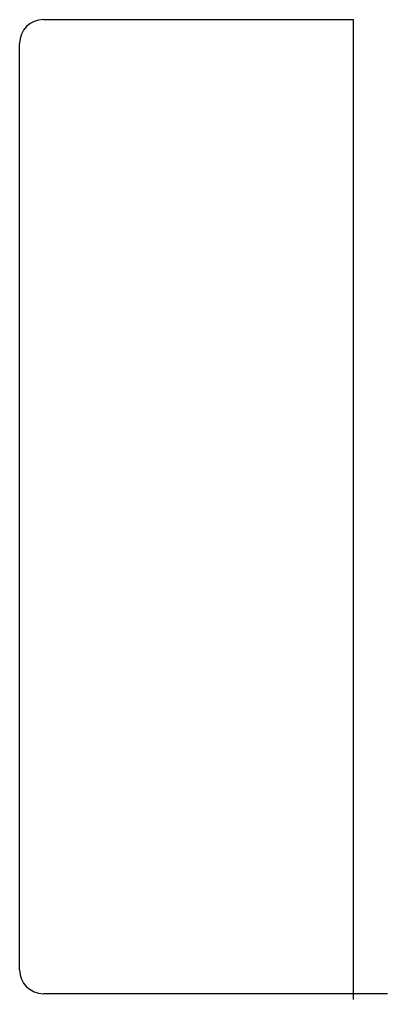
# Model space of a CAD drawing. Header units: metres. Extents: x 382 to 704, y 22 to 878.
import ezdxf

# ---------------------------------------------------------------- set-up
doc = ezdxf.new("R2010")
doc.units = ezdxf.units.M

msp = doc.modelspace()

# ---------------------------------------------------------------- linework, layer by layer
at = {"layer": 'TOOL_0'}
for p, q in [((402.858, 878.119), (673.608, 878.119)), ((673.608, 878.119), (673.608, 26.619)), ((382.108, 47.369), (382.108, 857.369)), ((673.608, 26.619), (402.858, 26.619)), ((703.608, 26.619), (673.608, 26.619)), ((673.608, 26.619), (673.608, 21.619))]:
    msp.add_line(p, q, dxfattribs=at)
for centre, start, end in [((402.858, 857.369), 90, 180), ((402.858, 47.369), 180, 270)]:
    msp.add_arc(centre, 20.75, start, end, dxfattribs=at)

doc.saveas('drawing.dxf')
